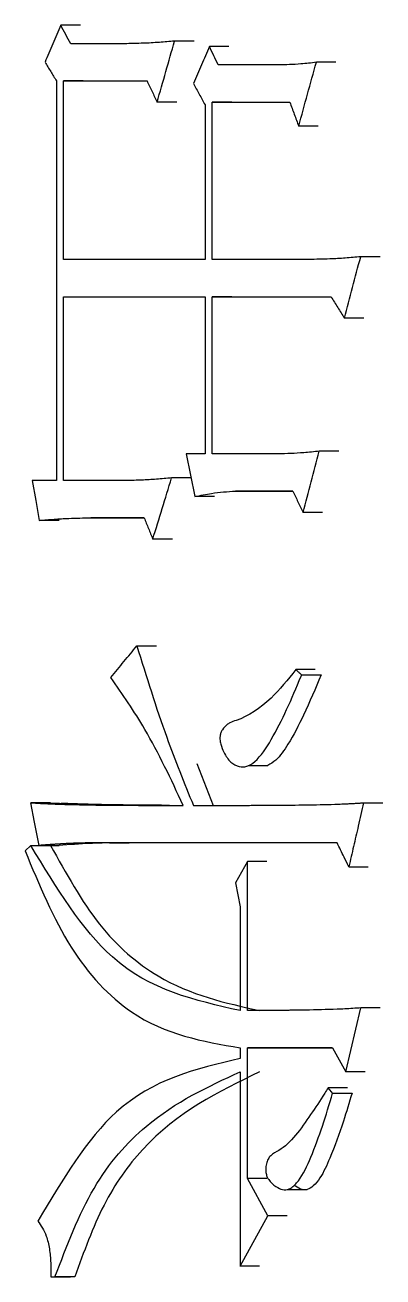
# Model space of a CAD drawing. Header units: millimetres. Extents: x 2160 to 4596, y 811 to 2534.
# Drawn here: x 3258.72 to 3260.17, y 1498.26 to 1503.34 of the extents above; entities that cross this region are included whole.
import ezdxf

# ---------------------------------------------------------------- set-up
doc = ezdxf.new("R2010")
doc.units = ezdxf.units.MM

msp = doc.modelspace()

# ---------------------------------------------------------------- linework, layer by layer
at = {"color": 7, "linetype": 'Continuous', "lineweight": 25}
for p, q in [((3258.9402, 1503.3447), (3258.8602, 1503.3447)), ((3259.4021, 1503.2798), (3259.3227, 1503.2798)), ((3259.1287, 1503.269), (3258.9009, 1503.269)), ((3259.5436, 1503.2582), (3259.4644, 1503.2582)), ((3259.7436, 1503.1825), (3259.4999, 1503.1825)), ((3259.9777, 1503.1933), (3259.899, 1503.1933)), ((3258.8718, 1503.1176), (3259.2109, 1503.1176)), ((3258.8718, 1502.3928), (3258.8718, 1503.1176)), ((3258.9518, 1503.1176), (3258.8718, 1503.1176)), ((3259.3315, 1503.031), (3259.252, 1503.031)), ((3259.4762, 1503.031), (3259.7913, 1503.031)), ((3259.4762, 1502.3928), (3259.4762, 1503.031)), ((3259.5555, 1503.031), (3259.4762, 1503.031)), ((3259.4466, 1503.0202), (3259.4466, 1502.3928)), ((3259.906, 1502.9337), (3259.8272, 1502.9337)), ((3259.4466, 1502.3928), (3258.8718, 1502.3928)), ((3259.8691, 1502.3928), (3259.4762, 1502.3928)), ((3260.1577, 1502.4036), (3260.0791, 1502.4036)), ((3258.8718, 1502.2414), (3259.4466, 1502.2414)), ((3258.8718, 1501.495), (3258.8718, 1502.2414)), ((3258.8718, 1502.2414), (3258.9518, 1502.2414)), ((3259.4466, 1502.2414), (3259.4466, 1501.6031)), ((3259.4762, 1502.2414), (3259.9589, 1502.2414)), ((3259.4762, 1501.6031), (3259.4762, 1502.2414)), ((3259.5555, 1502.2414), (3259.4762, 1502.2414)), ((3260.0916, 1502.1548), (3260.013, 1502.1548)), ((3259.4466, 1501.6031), (3259.3698, 1501.6031)), ((3259.7436, 1501.6031), (3259.4762, 1501.6031)), ((3259.9897, 1501.614), (3259.911, 1501.614)), ((3259.3898, 1501.5058), (3259.3109, 1501.5058)), ((3258.8427, 1501.495), (3258.7441, 1501.495)), ((3259.1287, 1501.495), (3258.8718, 1501.495)), ((3259.571, 1501.4517), (3259.8033, 1501.4517)), ((3259.6502, 1501.4517), (3259.571, 1501.4517)), ((3259.8033, 1501.4517), (3259.6506, 1501.4517)), ((3259.4846, 1501.4301), (3259.4053, 1501.4301)), ((3259.9239, 1501.3652), (3259.8451, 1501.3652)), ((3258.8532, 1501.3327), (3258.773, 1501.3327)), ((3258.9825, 1501.3435), (3259.1991, 1501.3435)), ((3259.0623, 1501.3435), (3258.9825, 1501.3435)), ((3259.1991, 1501.3435), (3259.0628, 1501.3435)), ((3259.3139, 1501.257), (3259.2344, 1501.257)), ((3259.1696, 1500.8242), (3259.2493, 1500.8242)), ((3259.8944, 1500.727), (3259.8152, 1500.727)), ((3259.4126, 1500.3455), (3259.4791, 1500.1753)), ((3259.6225, 1500.337), (3259.702, 1500.337)), ((3258.8184, 1500.1861), (3258.7383, 1500.1861)), ((3258.8189, 1500.1861), (3258.8935, 1500.1833)), ((3260.0912, 1500.1861), (3260.1697, 1500.1861)), ((3259.2964, 1500.1758), (3259.3579, 1500.1755)), ((3259.9829, 1500.0238), (3259.0584, 1500.0238)), ((3259.0584, 1500.0238), (3259.1382, 1500.0238)), ((3259.9829, 1500.0238), (3259.1386, 1500.0238)), ((3258.7383, 1500.013), (3258.7151, 1499.9914)), ((3258.7383, 1500.013), (3258.8184, 1500.013)), ((3258.773, 1500.013), (3258.8532, 1500.013)), ((3259.6186, 1499.9481), (3259.571, 1499.8616)), ((3259.6186, 1499.3423), (3259.6186, 1499.9481)), ((3259.6976, 1499.9481), (3259.6186, 1499.9481)), ((3260.031, 1499.9265), (3260.1096, 1499.9265)), ((3259.571, 1499.8616), (3259.5889, 1499.7642)), ((3259.5889, 1499.7642), (3259.5889, 1499.3423)), ((3260.019, 1499.0935), (3260.0791, 1499.3531)), ((3260.1576, 1499.3531), (3260.0791, 1499.3531)), ((3259.5889, 1499.1909), (3259.5889, 1499.1476)), ((3259.6186, 1499.1909), (3259.9649, 1499.1909)), ((3259.6186, 1498.6608), (3259.6186, 1499.1909)), ((3259.6976, 1499.1909), (3259.6186, 1499.1909)), ((3259.9649, 1499.1909), (3259.698, 1499.1909)), ((3259.9649, 1499.1909), (3260.019, 1499.0935)), ((3259.5889, 1499.0935), (3259.5888, 1498.3039)), ((3260.0976, 1499.0935), (3260.019, 1499.0935)), ((3260.026, 1499.0285), (3259.947, 1499.0285)), ((3259.965, 1499.007), (3260.044, 1499.007)), ((3259.7019, 1498.5094), (3259.6186, 1498.6608)), ((3259.6976, 1498.6608), (3259.6186, 1498.6608)), ((3259.7824, 1498.6162), (3259.8618, 1498.6162)), ((3259.5888, 1498.3039), (3259.7019, 1498.5094)), ((3259.7808, 1498.5094), (3259.7019, 1498.5094)), ((3259.668, 1498.3039), (3259.5888, 1498.3039)), ((3258.8195, 1498.2606), (3258.8369, 1498.2606)), ((3258.8195, 1498.2606), (3258.8995, 1498.2606))]:
    msp.add_line(p, q, dxfattribs=at)
at = {"color": 7, "linetype": 'Continuous', "lineweight": 25, "flags": 128}
for points in [[(3258.8427, 1503.1176), (3258.8427, 1502.4837), (3258.8427, 1501.495)], [(3259.3698, 1501.6031), (3259.3875, 1501.5166), (3259.4053, 1501.4301)], [(3258.7441, 1501.495), (3258.7586, 1501.4138), (3258.773, 1501.3327)], [(3258.773, 1500.013), (3258.7635, 1500.0603), (3258.754, 1500.1077), (3258.7383, 1500.1861)], [(3259.9649, 1499.007), (3259.9604, 1499.0125), (3259.9537, 1499.0205), (3259.947, 1499.0286)], [(3258.9169, 1498.2606), (3258.8851, 1498.2606), (3258.8369, 1498.2606)]]:
    msp.add_lwpolyline(points, dxfattribs=at)
at = {"color": 7, "linetype": 'Continuous', "lineweight": 25}
for points, knots in [([(3258.8602, 1503.3447), (3258.8495, 1503.3195), (3258.8282, 1503.269), (3258.8069, 1503.2185), (3258.7963, 1503.1933)], [0, 0, 0, 0, 0.499999, 1, 1, 1, 1]), ([(3258.9009, 1503.269), (3258.8941, 1503.2816), (3258.8805, 1503.3069), (3258.867, 1503.3321), (3258.8602, 1503.3447)], [0, 0, 0, 0, 0.5, 1, 1, 1, 1]), ([(3259.3227, 1503.2798), (3259.3021, 1503.2778), (3259.2594, 1503.2737), (3259.1947, 1503.2704), (3259.1507, 1503.2695), (3259.1287, 1503.269)], [0, 0, 0, 0, 0.317984, 0.658934, 1, 1, 1, 1]), ([(3259.252, 1503.031), (3259.2638, 1503.0725), (3259.2873, 1503.1554), (3259.3109, 1503.2384), (3259.3227, 1503.2798)], [0, 0, 0, 0, 0.499999, 1, 1, 1, 1]), ([(3259.4644, 1503.2582), (3259.4535, 1503.2329), (3259.4318, 1503.1825), (3259.4102, 1503.132), (3259.3994, 1503.1067)], [0, 0, 0, 0, 0.499999, 1, 1, 1, 1]), ([(3259.4999, 1503.1825), (3259.494, 1503.1951), (3259.4821, 1503.2203), (3259.4703, 1503.2456), (3259.4644, 1503.2582)], [0, 0, 0, 0, 0.5, 1, 1, 1, 1]), ([(3258.7963, 1503.1933), (3258.804, 1503.1807), (3258.8195, 1503.1554), (3258.835, 1503.1302), (3258.8427, 1503.1176)], [0, 0, 0, 0, 0.4999988, 1, 1, 1, 1]), ([(3259.899, 1503.1933), (3259.8781, 1503.1908), (3259.8417, 1503.1864), (3259.7899, 1503.1838), (3259.7591, 1503.1829), (3259.7436, 1503.1825)], [0, 0, 0, 0, 0.403496, 0.701702, 1, 1, 1, 1]), ([(3259.8272, 1502.9337), (3259.8392, 1502.9769), (3259.8631, 1503.0635), (3259.887, 1503.15), (3259.899, 1503.1933)], [0, 0, 0, 0, 0.499999, 1, 1, 1, 1]), ([(3259.2109, 1503.1176), (3259.2177, 1503.1031), (3259.2314, 1503.0743), (3259.2451, 1503.0454), (3259.252, 1503.031)], [0, 0, 0, 0, 0.500001, 1, 1, 1, 1]), ([(3259.3994, 1503.1067), (3259.4072, 1503.0923), (3259.423, 1503.0635), (3259.4388, 1503.0346), (3259.4466, 1503.0202)], [0, 0, 0, 0, 0.499999, 1, 1, 1, 1]), ([(3259.7913, 1503.031), (3259.7973, 1503.0148), (3259.8093, 1502.9823), (3259.8212, 1502.9499), (3259.8272, 1502.9337)], [0, 0, 0, 0, 0.500001, 1, 1, 1, 1]), ([(3260.0791, 1502.4036), (3260.0583, 1502.4017), (3260.0166, 1502.3979), (3259.9466, 1502.394), (3259.8974, 1502.3932), (3259.8691, 1502.3928)], [0, 0, 0, 0, 0.297265, 0.594541, 1, 1, 1, 1]), ([(3260.013, 1502.1548), (3260.024, 1502.1963), (3260.046, 1502.2792), (3260.0681, 1502.3622), (3260.0791, 1502.4036)], [0, 0, 0, 0, 0.4999994, 1, 1, 1, 1]), ([(3259.9589, 1502.2414), (3259.9679, 1502.2269), (3259.9859, 1502.1981), (3260.004, 1502.1693), (3260.013, 1502.1548)], [0, 0, 0, 0, 0.5, 1, 1, 1, 1]), ([(3259.911, 1501.614), (3259.8899, 1501.6117), (3259.8514, 1501.6075), (3259.7956, 1501.6046), (3259.761, 1501.6036), (3259.7436, 1501.6031)], [0, 0, 0, 0, 0.37761, 0.688762, 1, 1, 1, 1]), ([(3259.8451, 1501.3652), (3259.8561, 1501.4066), (3259.878, 1501.4896), (3259.9, 1501.5725), (3259.911, 1501.614)], [0, 0, 0, 0, 0.499999, 1, 1, 1, 1]), ([(3259.3109, 1501.5058), (3259.2903, 1501.5037), (3259.2496, 1501.4995), (3259.1889, 1501.4964), (3259.1488, 1501.4954), (3259.1287, 1501.495)], [0, 0, 0, 0, 0.338229, 0.669059, 1, 1, 1, 1]), ([(3259.2344, 1501.257), (3259.2471, 1501.2984), (3259.2726, 1501.3814), (3259.2981, 1501.4643), (3259.3109, 1501.5058)], [0, 0, 0, 0, 0.499999, 1, 1, 1, 1]), ([(3259.4053, 1501.4301), (3259.428, 1501.4346), (3259.4668, 1501.4423), (3259.5221, 1501.4493), (3259.5547, 1501.4509), (3259.571, 1501.4517)], [0, 0, 0, 0, 0.413286, 0.706431, 1, 1, 1, 1]), ([(3259.8033, 1501.4517), (3259.8103, 1501.4373), (3259.8242, 1501.4084), (3259.8382, 1501.3796), (3259.8451, 1501.3652)], [0, 0, 0, 0, 0.500001, 1, 1, 1, 1]), ([(3258.773, 1501.3327), (3258.793, 1501.3345), (3258.833, 1501.3382), (3258.9028, 1501.3423), (3258.9527, 1501.3431), (3258.9825, 1501.3435)], [0, 0, 0, 0, 0.2871523, 0.5743157, 1, 1, 1, 1]), ([(3259.1991, 1501.3435), (3259.205, 1501.3291), (3259.2167, 1501.3003), (3259.2285, 1501.2714), (3259.2344, 1501.257)], [0, 0, 0, 0, 0.5000008, 1, 1, 1, 1]), ([(3259.0643, 1500.6945), (3259.0819, 1500.7161), (3259.1169, 1500.7594), (3259.1521, 1500.8026), (3259.1696, 1500.8242)], [0, 0, 0, 0, 0.5, 1, 1, 1, 1]), ([(3259.1696, 1500.8242), (3259.2084, 1500.6987), (3259.2775, 1500.4752), (3259.3622, 1500.2667), (3259.3993, 1500.1753)], [0, 0, 0, 0, 0.561153, 1, 1, 1, 1]), ([(3259.358, 1500.1753), (3259.3082, 1500.2817), (3259.2198, 1500.4705), (3259.1115, 1500.6265), (3259.0643, 1500.6945)], [0, 0, 0, 0, 0.563978, 1, 1, 1, 1]), ([(3259.8152, 1500.727), (3259.7827, 1500.6863), (3259.7095, 1500.5948), (3259.6144, 1500.5324), (3259.5514, 1500.514), (3259.5326, 1500.5012), (3259.5197, 1500.4883), (3259.5107, 1500.4718), (3259.507, 1500.4582), (3259.5066, 1500.4419), (3259.5111, 1500.4182), (3259.5251, 1500.3846), (3259.5498, 1500.3485), (3259.5837, 1500.3307), (3259.6179, 1500.3318), (3259.6657, 1500.3628), (3259.7199, 1500.4454), (3259.7802, 1500.565), (3259.8185, 1500.6562), (3259.8384, 1500.7035), (3259.8392, 1500.7053)], [0, 0, 0, 0, 0.1480931, 0.3328619, 0.3646978, 0.380614, 0.4069728, 0.4189651, 0.429085, 0.4392395, 0.4542826, 0.4830923, 0.5286093, 0.5720408, 0.6096716, 0.6511146, 0.7557311, 0.8730506, 0.9951641, 1, 1, 1, 1]), ([(3259.9183, 1500.7053), (3259.8952, 1500.6501), (3259.8537, 1500.5515), (3259.7927, 1500.4352), (3259.7438, 1500.3627), (3259.7132, 1500.3441), (3259.7023, 1500.3375)], [0, 0, 0, 0, 0.386582, 0.691179, 0.890462, 1, 1, 1, 1]), ([(3259.8392, 1500.7053), (3259.8371, 1500.7071), (3259.8321, 1500.7117), (3259.8241, 1500.7189), (3259.8182, 1500.7243), (3259.8152, 1500.727)], [0, 0, 0, 0, 0.256452, 0.628226, 1, 1, 1, 1]), ([(3259.8392, 1500.7053), (3259.8458, 1500.7053), (3259.859, 1500.7053), (3259.8787, 1500.7053), (3259.8984, 1500.7053), (3259.9115, 1500.7053), (3259.918, 1500.7053)], [0, 0, 0, 0, 0.251199, 0.502399, 0.753599, 1, 1, 1, 1]), ([(3258.7383, 1500.1861), (3258.7427, 1500.1858), (3258.7515, 1500.1854), (3258.7624, 1500.1848), (3258.7734, 1500.1842), (3258.7822, 1500.1838), (3258.7933, 1500.1832), (3258.8021, 1500.1828), (3258.8131, 1500.1823), (3258.8219, 1500.1819), (3258.8329, 1500.1814), (3258.8417, 1500.181), (3258.8505, 1500.1807), (3258.8594, 1500.1804), (3258.8748, 1500.1798), (3258.9234, 1500.1786), (3258.9765, 1500.1773), (3259.0563, 1500.1767), (3259.1052, 1500.1763), (3259.1497, 1500.176), (3259.1608, 1500.176), (3259.1697, 1500.1759), (3259.1786, 1500.1759), (3259.1875, 1500.1758), (3259.1987, 1500.1758), (3259.2076, 1500.1757), (3259.2187, 1500.1757), (3259.2277, 1500.1757), (3259.2388, 1500.1756), (3259.2477, 1500.1756), (3259.2589, 1500.1755), (3259.2678, 1500.1755), (3259.2768, 1500.1755), (3259.2857, 1500.1755), (3259.2946, 1500.1754), (3259.3025, 1500.1754), (3259.308, 1500.1754), (3259.3125, 1500.1754), (3259.3181, 1500.1754), (3259.3226, 1500.1753), (3259.3271, 1500.1753), (3259.3315, 1500.1753), (3259.336, 1500.1753), (3259.3416, 1500.1753), (3259.3461, 1500.1753), (3259.3519, 1500.1753), (3259.3555, 1500.1753), (3259.358, 1500.1753)], [0, 0, 0, 0, 0.021479, 0.042959, 0.053699, 0.075178, 0.085918, 0.107397, 0.118137, 0.139616, 0.150356, 0.171836, 0.182575, 0.193315, 0.214795, 0.257754, 0.42959, 0.472549, 0.644384, 0.665864, 0.687343, 0.698083, 0.708823, 0.730302, 0.741042, 0.762521, 0.773261, 0.79474, 0.80548, 0.82696, 0.837699, 0.859179, 0.869918, 0.880658, 0.902138, 0.912877, 0.918247, 0.928987, 0.934357, 0.945097, 0.950466, 0.955836, 0.966576, 0.971946, 0.982686, 0.988055, 1, 1, 1, 1]), ([(3259.3017, 1500.1757), (3259.2171, 1500.1762), (3259.0925, 1500.1771), (3258.9585, 1500.1805), (3258.8942, 1500.1826), (3258.8687, 1500.1834), (3258.8627, 1500.1837), (3258.8622, 1500.1837), (3258.8622, 1500.1837), (3258.8622, 1500.1837)], [0, 0, 0, 0, 0.536997, 0.791256, 0.944497, 0.993019, 0.997393, 0.999213, 1, 1, 1, 1]), ([(3259.3993, 1500.1753), (3259.4372, 1500.1753), (3259.4798, 1500.1754), (3259.5249, 1500.1755), (3259.5367, 1500.1755), (3259.5462, 1500.1756), (3259.5581, 1500.1756), (3259.57, 1500.1756), (3259.589, 1500.1757), (3259.608, 1500.1758), (3259.6318, 1500.1759), (3259.6508, 1500.176), (3259.6747, 1500.1761), (3259.6937, 1500.1762), (3259.7271, 1500.1764), (3259.7605, 1500.1767), (3259.8083, 1500.177), (3259.8761, 1500.1779), (3259.9441, 1500.179), (3259.998, 1500.1811), (3260.0176, 1500.182), (3260.0323, 1500.1828), (3260.0445, 1500.1834), (3260.0544, 1500.184), (3260.0642, 1500.1845), (3260.0764, 1500.1852), (3260.0863, 1500.1858), (3260.0912, 1500.1861)], [0, 0, 0, 0, 0.165615, 0.186317, 0.196668, 0.21737, 0.227722, 0.248424, 0.269126, 0.31053, 0.331232, 0.372636, 0.393338, 0.434742, 0.455444, 0.538253, 0.579657, 0.662465, 0.831215, 0.873409, 0.894506, 0.915603, 0.9367, 0.947248, 0.957797, 0.978898, 1, 1, 1, 1]), ([(3260.0912, 1500.1861), (3260.0839, 1500.1546), (3260.0702, 1500.0956), (3260.0501, 1500.009), (3260.0374, 1499.954), (3260.031, 1499.9265)], [0, 0, 0, 0, 0.364009, 0.682004, 1, 1, 1, 1]), ([(3259.0584, 1500.0238), (3259.0319, 1500.0237), (3258.9987, 1500.0237), (3258.9622, 1500.0231), (3258.9506, 1500.0228), (3258.944, 1500.0227), (3258.9391, 1500.0225), (3258.9341, 1500.0224), (3258.93, 1500.0223), (3258.9258, 1500.0221), (3258.9217, 1500.022), (3258.9167, 1500.0218), (3258.9118, 1500.0216), (3258.9076, 1500.0215), (3258.9035, 1500.0213), (3258.8994, 1500.0211), (3258.8944, 1500.0209), (3258.8895, 1500.0206), (3258.8845, 1500.0204), (3258.8804, 1500.0202), (3258.8762, 1500.0199), (3258.8721, 1500.0197), (3258.8672, 1500.0194), (3258.863, 1500.0192), (3258.8589, 1500.0189), (3258.8548, 1500.0187), (3258.8498, 1500.0184), (3258.8449, 1500.0181), (3258.8408, 1500.0178), (3258.8366, 1500.0175), (3258.8325, 1500.0172), (3258.8276, 1500.0169), (3258.8226, 1500.0166), (3258.8185, 1500.0163), (3258.8144, 1500.016), (3258.8103, 1500.0157), (3258.8053, 1500.0153), (3258.8004, 1500.015), (3258.7963, 1500.0147), (3258.7922, 1500.0144), (3258.7881, 1500.0141), (3258.7831, 1500.0137), (3258.7781, 1500.0134), (3258.7747, 1500.0131), (3258.773, 1500.013)], [0, 0, 0, 0, 0.2780678, 0.3475847, 0.3823431, 0.3997222, 0.4171014, 0.4344806, 0.4518598, 0.4605494, 0.4779286, 0.4953078, 0.512687, 0.5300662, 0.5387558, 0.556135, 0.5735142, 0.5908934, 0.6082725, 0.6256517, 0.6343413, 0.6517205, 0.6690997, 0.6864789, 0.6951685, 0.7125477, 0.7299269, 0.7473061, 0.7646853, 0.7733748, 0.790754, 0.8081332, 0.8255124, 0.8428916, 0.8515812, 0.8689604, 0.8863396, 0.9037188, 0.921098, 0.9297875, 0.9471667, 0.9645459, 0.9822729, 1, 1, 1, 1]), ([(3259.1386, 1500.0238), (3259.1121, 1500.0238), (3259.059, 1500.0237), (3258.9639, 1500.0211), (3258.8956, 1500.0161), (3258.8536, 1500.013)], [0, 0, 0, 0, 0.2784325, 0.5568755, 1, 1, 1, 1]), ([(3260.031, 1499.9265), (3260.0245, 1499.9396), (3260.0133, 1499.9624), (3259.9973, 1499.9948), (3259.9877, 1500.0141), (3259.9829, 1500.0238)], [0, 0, 0, 0, 0.404151, 0.702075, 1, 1, 1, 1]), ([(3258.7151, 1499.9914), (3258.7725, 1499.8533), (3258.8854, 1499.5814), (3259.1867, 1499.261), (3259.4372, 1499.2173), (3259.5889, 1499.1909)], [0, 0, 0, 0, 0.289357, 0.569882, 1, 1, 1, 1]), ([(3259.5889, 1499.3423), (3259.406, 1499.3834), (3259.0753, 1499.4577), (3258.8424, 1499.8414), (3258.7383, 1500.013)], [0, 0, 0, 0, 0.552698, 1, 1, 1, 1]), ([(3258.8189, 1500.013), (3258.8816, 1499.8996), (3259.0056, 1499.6755), (3259.2972, 1499.425), (3259.5282, 1499.3735), (3259.6684, 1499.3423)], [0, 0, 0, 0, 0.287054, 0.56721, 1, 1, 1, 1]), ([(3260.0791, 1499.3531), (3260.0578, 1499.3517), (3260.0258, 1499.3494), (3259.9511, 1499.3465), (3259.8766, 1499.3444), (3259.8103, 1499.3436), (3259.7851, 1499.3433), (3259.7785, 1499.3433), (3259.7719, 1499.3432), (3259.7639, 1499.3431), (3259.756, 1499.343), (3259.7493, 1499.343), (3259.7427, 1499.3429), (3259.7361, 1499.3429), (3259.7282, 1499.3428), (3259.7202, 1499.3428), (3259.7123, 1499.3427), (3259.7057, 1499.3427), (3259.6991, 1499.3426), (3259.6925, 1499.3426), (3259.6845, 1499.3426), (3259.6779, 1499.3425), (3259.6726, 1499.3425), (3259.6687, 1499.3425), (3259.6647, 1499.3425), (3259.6607, 1499.3425), (3259.6568, 1499.3425), (3259.6528, 1499.3424), (3259.6489, 1499.3424), (3259.6449, 1499.3424), (3259.6409, 1499.3424), (3259.637, 1499.3424), (3259.6337, 1499.3424), (3259.6304, 1499.3424), (3259.6256, 1499.3423), (3259.6214, 1499.3423), (3259.6186, 1499.3423)], [0, 0, 0, 0, 0.1383433, 0.207516, 0.4842053, 0.6225493, 0.6398422, 0.6484887, 0.6657816, 0.6830745, 0.7003674, 0.7176603, 0.7263067, 0.7435996, 0.7608926, 0.7781855, 0.7954784, 0.8127713, 0.8214177, 0.8387106, 0.8560035, 0.8732965, 0.8819429, 0.8905894, 0.8992358, 0.9078823, 0.9165287, 0.9251752, 0.9338216, 0.9424681, 0.9511145, 0.959761, 0.9684074, 0.9727307, 0.9813771, 1, 1, 1, 1]), ([(3259.5889, 1499.1476), (3259.4115, 1499.1059), (3259.0911, 1499.0304), (3258.8672, 1498.6553), (3258.7672, 1498.4877)], [0, 0, 0, 0, 0.55346, 1, 1, 1, 1]), ([(3258.8369, 1498.2606), (3258.885, 1498.3876), (3258.98, 1498.6379), (3259.243, 1498.9343), (3259.4583, 1499.0334), (3259.5889, 1499.0935)], [0, 0, 0, 0, 0.288413, 0.568681, 1, 1, 1, 1]), ([(3259.6684, 1499.0935), (3259.5015, 1499.0129), (3259.2671, 1498.8997), (3259.0258, 1498.5622), (3258.9538, 1498.362), (3258.9174, 1498.2606)], [0, 0, 0, 0, 0.549349, 0.771863, 1, 1, 1, 1]), ([(3259.947, 1499.0285), (3259.9423, 1499.0211), (3259.9189, 1498.9842), (3259.8566, 1498.8911), (3259.7865, 1498.7899), (3259.7189, 1498.7614), (3259.7023, 1498.7397), (3259.6951, 1498.72), (3259.6925, 1498.6994), (3259.6942, 1498.6803), (3259.7003, 1498.6624), (3259.7159, 1498.6406), (3259.7395, 1498.6235), (3259.7682, 1498.6111), (3259.7985, 1498.6206), (3259.839, 1498.6615), (3259.8801, 1498.7525), (3259.9249, 1498.8728), (3259.9516, 1498.9621), (3259.965, 1499.007)], [0, 0, 0, 0, 0.025946, 0.129765, 0.338783, 0.385933, 0.404152, 0.422428, 0.440778, 0.454644, 0.468541, 0.48998, 0.535407, 0.570955, 0.607001, 0.655235, 0.757864, 0.878395, 1, 1, 1, 1]), ([(3260.044, 1499.007), (3260.0326, 1498.9687), (3260.0056, 1498.8777), (3259.963, 1498.7618), (3259.9223, 1498.6714), (3259.8891, 1498.6307), (3259.8615, 1498.6129), (3259.8333, 1498.6143), (3259.8169, 1498.6279), (3259.8086, 1498.6348)], [0, 0, 0, 0, 0.214509, 0.509856, 0.682333, 0.775387, 0.849127, 0.923756, 1, 1, 1, 1]), ([(3258.7672, 1498.4877), (3258.78, 1498.469), (3258.8013, 1498.4378), (3258.815, 1498.3745), (3258.8205, 1498.3181), (3258.8198, 1498.2798), (3258.8195, 1498.2606)], [0, 0, 0, 0, 0.328875, 0.550213, 0.774687, 1, 1, 1, 1])]:
    msp.add_open_spline(points, degree=3, knots=knots, dxfattribs=at)

doc.saveas('drawing.dxf')
